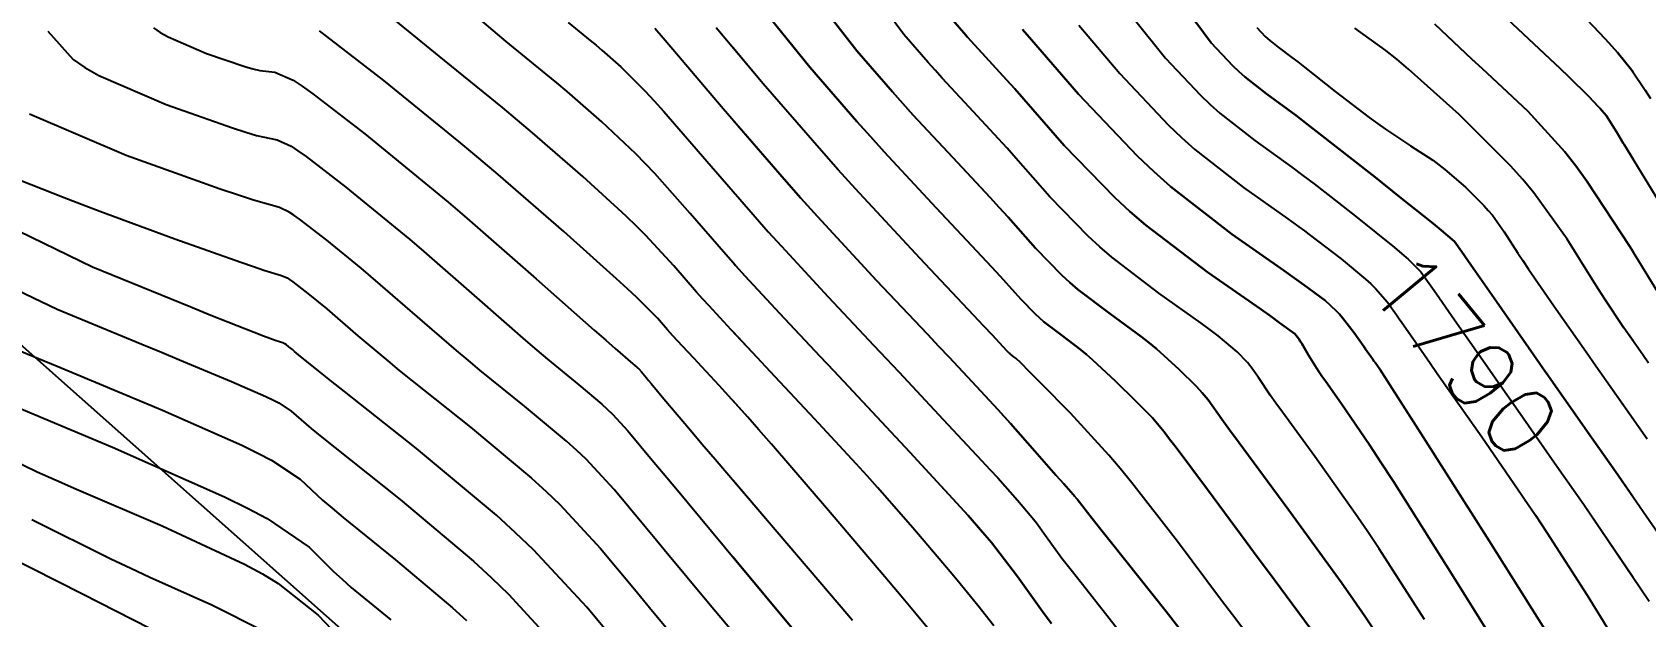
# Model space of a CAD drawing. Header units: metres. Extents: x 837475 to 838479, y 1189012 to 1191015.
# Drawn here: x 837786 to 837875.6, y 1189805.7 to 1189838.2 of the extents above; entities that cross this region are included whole.
import ezdxf

# ---------------------------------------------------------------- set-up
doc = ezdxf.new("R2010")
doc.units = ezdxf.units.M
doc.header["$LTSCALE"] = 0.3
for name, color, linetype in [('COTAS 10', 1, 'Continuous'), ('COTAS INT', 252, 'Continuous'), ('VIA2', 121, 'Continuous')]:
    doc.layers.add(name, color=color, linetype=linetype)
doc.styles.get("Standard").update_dxf_attribs({"font": 'simplex.shx'})

msp = doc.modelspace()

# ---------------------------------------------------------------- linework, layer by layer
at = {"layer": 'COTAS 10'}
for points in [[(837842.614, 1189805.323), (837842.207, 1189805.864), (837841.831, 1189806.372), (837840.732, 1189807.938), (837839.271, 1189809.821), (837838.666, 1189810.528), (837837.974, 1189811.316), (837834.751, 1189814.835), (837831.333, 1189818.479), (837830.519, 1189819.346), (837829.762, 1189820.151), (837827.504, 1189822.548), (837825.597, 1189824.613), (837825.061, 1189825.209), (837824.522, 1189825.816), (837822.548, 1189828.096), (837820.581, 1189830.306), (837820.047, 1189830.869), (837819.517, 1189831.41), (837817.64, 1189833.188), (837815.7, 1189834.867), (837815.131, 1189835.347), (837814.548, 1189835.833), (837812.325, 1189837.64), (837810.263, 1189839.383)], [(837861.822, 1189803.023), (837860.021, 1189805.735), (837859.39, 1189806.64), (837858.702, 1189807.613), (837855.739, 1189811.687), (837853.029, 1189815.359), (837852.501, 1189816.08), (837852.069, 1189816.671), (837851.312, 1189817.737), (837850.988, 1189818.134), (837850.829, 1189818.305), (837850.641, 1189818.501), (837849.711, 1189819.431), (837848.437, 1189820.573), (837848.031, 1189820.904), (837847.603, 1189821.242), (837845.864, 1189822.513), (837844.08, 1189823.874), (837843.623, 1189824.267), (837843.183, 1189824.667), (837841.726, 1189826.173), (837840.198, 1189827.888), (837839.712, 1189828.42), (837839.199, 1189828.978), (837837.123, 1189831.2), (837834.936, 1189833.559), (837834.354, 1189834.203), (837833.782, 1189834.843), (837831.801, 1189837.123), (837829.977, 1189839.46)], [(837829.977, 1189839.46), (837831.801, 1189837.123), (837833.782, 1189834.843), (837834.354, 1189834.203), (837834.936, 1189833.559), (837837.123, 1189831.2), (837839.199, 1189828.978), (837839.712, 1189828.42), (837840.198, 1189827.888), (837841.726, 1189826.173), (837843.183, 1189824.667), (837843.623, 1189824.267), (837844.08, 1189823.874), (837845.864, 1189822.513), (837847.603, 1189821.242), (837848.031, 1189820.904), (837848.437, 1189820.573), (837849.711, 1189819.431), (837850.641, 1189818.501), (837850.829, 1189818.305), (837850.988, 1189818.134), (837851.312, 1189817.737), (837852.069, 1189816.671), (837852.501, 1189816.08), (837853.029, 1189815.359), (837855.739, 1189811.687), (837858.702, 1189807.613), (837859.39, 1189806.64), (837860.021, 1189805.735), (837861.822, 1189803.023)], [(837847.144, 1189838.957), (837848.945, 1189836.715), (837850.887, 1189834.657), (837851.426, 1189834.147), (837851.965, 1189833.664), (837853.913, 1189832.137), (837855.972, 1189830.658), (837856.58, 1189830.205), (837857.205, 1189829.733), (837858.553, 1189828.687), (837859.598, 1189827.873), (837861.663, 1189826.203), (837862.08, 1189825.852), (837862.43, 1189825.549), (837863.136, 1189824.853), (837863.586, 1189824.212), (837863.774, 1189823.942), (837863.991, 1189823.633), (837865.002, 1189822.183), (837866.829, 1189819.572), (837867.559, 1189818.531), (837868.386, 1189817.351), (837870.69, 1189814.069), (837872.183, 1189811.94), (837875.822, 1189806.57)], [(837847.144, 1189838.957), (837848.945, 1189836.715), (837850.887, 1189834.657), (837851.426, 1189834.147), (837851.965, 1189833.664), (837853.913, 1189832.137), (837855.972, 1189830.658), (837856.58, 1189830.205), (837857.205, 1189829.733), (837858.553, 1189828.687), (837859.598, 1189827.873), (837861.663, 1189826.203), (837862.08, 1189825.852), (837862.43, 1189825.549), (837863.136, 1189824.853), (837863.586, 1189824.212), (837863.774, 1189823.942), (837863.991, 1189823.633), (837865.002, 1189822.183), (837866.829, 1189819.572), (837867.559, 1189818.531), (837868.386, 1189817.351), (837870.69, 1189814.069), (837872.183, 1189811.94), (837874.92346, 1189807.89596)], [(837867.633, 1189839.184), (837870.304, 1189836.675), (837870.866, 1189836.142), (837871.352, 1189835.678), (837872.463, 1189834.588), (837872.983, 1189834.037), (837873.095, 1189833.913), (837873.193, 1189833.803), (837873.435, 1189833.509), (837874.046, 1189832.538), (837874.377, 1189832), (837874.43, 1189831.914), (837874.779, 1189831.346), (837874.92346, 1189831.10952)], [(837876.815, 1189828.013), (837874.779, 1189831.346), (837874.43, 1189831.914), (837874.377, 1189832), (837874.046, 1189832.538), (837873.435, 1189833.509), (837873.193, 1189833.803), (837873.095, 1189833.913), (837872.983, 1189834.037), (837872.463, 1189834.588), (837871.352, 1189835.678), (837870.866, 1189836.142), (837870.304, 1189836.675), (837867.633, 1189839.184)], [(837826.017, 1189803.526), (837823.653, 1189806.347), (837821.095, 1189809.42), (837820.493, 1189810.144), (837819.938, 1189810.811), (837818.321, 1189812.763), (837816.757, 1189814.441), (837816.236, 1189814.936), (837815.678, 1189815.445), (837813.343, 1189817.396), (837810.858, 1189819.398), (837810.204, 1189819.939), (837809.565, 1189820.474), (837807.383, 1189822.36), (837805.344, 1189824.136), (837804.796, 1189824.601), (837804.255, 1189825.056), (837802.36, 1189826.605), (837800.83, 1189827.781), (837800.52, 1189828), (837800.258, 1189828.173), (837799.718, 1189828.415), (837798.278, 1189828.823), (837797.449, 1189829.1), (837796.432, 1189829.449), (837791.204, 1189831.306), (837785.837, 1189833.615)], [(837824.92346, 1189825.36389), (837825.061, 1189825.209), (837825.597, 1189824.613), (837827.504, 1189822.548), (837829.762, 1189820.151), (837830.519, 1189819.346), (837831.333, 1189818.479), (837834.751, 1189814.835), (837837.974, 1189811.316), (837838.666, 1189810.528), (837839.271, 1189809.821), (837840.732, 1189807.938), (837841.831, 1189806.372), (837842.207, 1189805.864), (837842.614, 1189805.323)], [(837784.355, 1189817.668), (837790.443, 1189815.112), (837796.674, 1189812.354), (837797.956, 1189811.723), (837799.045, 1189811.15), (837801.38, 1189809.56), (837802.732, 1189808.204), (837803.202, 1189807.777), (837803.714, 1189807.328), (837805.909, 1189805.525)]]:
    msp.add_lwpolyline(points, dxfattribs=at)
at = {"layer": 'COTAS INT'}
for points in [[(837863.341, 1189805.542), (837860.812, 1189809.467), (837860.144, 1189810.469), (837859.488, 1189811.432), (837857.234, 1189814.604), (837855.436, 1189817.056), (837855.068, 1189817.567), (837854.757, 1189818.005), (837854.105, 1189818.978), (837853.75, 1189819.501), (837853.627, 1189819.655), (837853.494, 1189819.813), (837852.92, 1189820.418), (837851.862, 1189821.3), (837851.422, 1189821.634), (837850.919, 1189822.007), (837848.572, 1189823.674), (837845.964, 1189825.663), (837845.297, 1189826.238), (837844.653, 1189826.823), (837842.523, 1189829.024), (837840.633, 1189831.167), (837840.14, 1189831.716), (837839.66, 1189832.246), (837838.038, 1189833.998), (837836.546, 1189835.607), (837836.149, 1189836.046), (837835.759, 1189836.483), (837834.408, 1189838.038), (837832.97, 1189839.988)], [(837863.341, 1189805.542), (837860.812, 1189809.467), (837860.144, 1189810.469), (837859.488, 1189811.432), (837857.234, 1189814.604), (837855.436, 1189817.056), (837855.068, 1189817.567), (837854.757, 1189818.005), (837854.105, 1189818.978), (837853.75, 1189819.501), (837853.627, 1189819.655), (837853.494, 1189819.813), (837852.92, 1189820.418), (837851.862, 1189821.3), (837851.422, 1189821.634), (837850.919, 1189822.007), (837848.572, 1189823.674), (837845.964, 1189825.663), (837845.297, 1189826.238), (837844.653, 1189826.823), (837842.523, 1189829.024), (837840.633, 1189831.167), (837840.14, 1189831.716), (837839.66, 1189832.246), (837838.038, 1189833.998), (837836.546, 1189835.607), (837836.149, 1189836.046), (837835.759, 1189836.483), (837834.408, 1189838.038), (837832.97, 1189839.988)], [(837874.92346, 1189835.94225), (837874.84, 1189836.068), (837874.055, 1189837.022), (837873.735, 1189837.382), (837873.37, 1189837.782), (837871.683, 1189839.572)], [(837871.683, 1189839.572), (837873.37, 1189837.782), (837873.735, 1189837.382), (837874.055, 1189837.022), (837874.84, 1189836.068), (837875.584, 1189834.947), (837875.879, 1189834.483)], [(837839.413, 1189805.201), (837838.525, 1189806.321), (837837.363, 1189807.732), (837836.983, 1189808.186), (837836.578, 1189808.668), (837834.904, 1189810.637), (837832.949, 1189812.872), (837832.367, 1189813.521), (837831.768, 1189814.184), (837829.454, 1189816.69), (837827.264, 1189819.025), (837826.742, 1189819.581), (837826.257, 1189820.097), (837824.809, 1189821.633), (837823.587, 1189822.957), (837823.244, 1189823.339), (837822.898, 1189823.728), (837821.633, 1189825.189), (837820.081, 1189826.864), (837819.554, 1189827.388), (837818.986, 1189827.938), (837816.584, 1189830.14), (837813.777, 1189832.571), (837812.953, 1189833.265), (837812.108, 1189833.968), (837808.891, 1189836.584), (837806.098, 1189838.862)], [(837815.759, 1189838.696), (837816.987, 1189837.697), (837817.31, 1189837.429), (837817.624, 1189837.164), (837818.696, 1189836.236), (837820.048, 1189834.883), (837820.54, 1189834.349), (837821.082, 1189833.748), (837823.463, 1189831.003), (837826.146, 1189827.904), (837826.878, 1189827.079), (837827.606, 1189826.269), (837830.198, 1189823.463), (837832.739, 1189820.769), (837833.435, 1189820.03), (837834.128, 1189819.293), (837836.602, 1189816.657), (837838.727, 1189814.378), (837839.2, 1189813.866), (837839.622, 1189813.407), (837840.727, 1189812.181), (837841.436, 1189811.338), (837841.609, 1189811.121), (837841.772, 1189810.91), (837842.274, 1189810.207), (837843.195, 1189808.959), (837843.622, 1189808.405), (837844.124, 1189807.761), (837846.557, 1189804.683)], [(837856.981, 1189805.069), (837854.667, 1189808.194), (837854.045, 1189809.034), (837853.43, 1189809.862), (837851.276, 1189812.764), (837849.529, 1189815.095), (837849.171, 1189815.565), (837848.868, 1189815.958), (837848.228, 1189816.743), (837847.738, 1189817.23), (837847.53, 1189817.435), (837847.29, 1189817.672), (837846.16, 1189818.78), (837844.886, 1189819.97), (837844.555, 1189820.258), (837844.234, 1189820.528), (837843.155, 1189821.352), (837842.195, 1189822.084), (837841.95, 1189822.296), (837841.713, 1189822.511), (837840.929, 1189823.321), (837839.762, 1189824.609), (837839.284, 1189825.125), (837838.739, 1189825.71), (837836.208, 1189828.402), (837833.325, 1189831.511), (837832.558, 1189832.36), (837831.804, 1189833.204), (837829.194, 1189836.208), (837826.983, 1189838.931)], [(837826.983, 1189838.931), (837829.194, 1189836.208), (837831.804, 1189833.204), (837832.558, 1189832.36), (837833.325, 1189831.511), (837836.208, 1189828.402), (837838.739, 1189825.71), (837839.284, 1189825.125), (837839.762, 1189824.609), (837840.929, 1189823.321), (837841.713, 1189822.511), (837841.95, 1189822.296), (837842.195, 1189822.084), (837843.155, 1189821.352), (837844.234, 1189820.528), (837844.555, 1189820.258), (837844.886, 1189819.97), (837846.16, 1189818.78), (837847.29, 1189817.672), (837847.53, 1189817.435), (837847.738, 1189817.23), (837848.228, 1189816.743), (837848.868, 1189815.958), (837849.171, 1189815.565), (837849.529, 1189815.095), (837851.276, 1189812.764), (837853.43, 1189809.862), (837854.045, 1189809.034), (837854.667, 1189808.194), (837856.981, 1189805.069)], [(837867.927, 1189803.134), (837864.859, 1189808.061), (837861.604, 1189813.2), (837860.897, 1189814.297), (837860.275, 1189815.252), (837858.729, 1189817.521), (837857.843, 1189818.753), (837857.636, 1189819.054), (837857.446, 1189819.338), (837856.898, 1189820.22), (837856.513, 1189820.869), (837856.426, 1189821.006), (837856.346, 1189821.125), (837856.129, 1189821.404), (837855.286, 1189822.028), (837854.813, 1189822.364), (837854.235, 1189822.772), (837851.28, 1189824.835), (837847.849, 1189827.452), (837846.97, 1189828.208), (837846.123, 1189828.979), (837843.32, 1189831.875), (837841.068, 1189834.446), (837840.568, 1189835.011), (837840.121, 1189835.513), (837838.952, 1189836.796), (837838.156, 1189837.655), (837837.944, 1189837.89), (837837.736, 1189838.123), (837837.015, 1189838.952)], [(837837.015, 1189838.952), (837837.736, 1189838.123), (837837.944, 1189837.89), (837838.156, 1189837.655), (837838.952, 1189836.796), (837840.121, 1189835.513), (837840.568, 1189835.011), (837841.068, 1189834.446), (837843.32, 1189831.875), (837846.123, 1189828.979), (837846.97, 1189828.208), (837847.849, 1189827.452), (837851.28, 1189824.835), (837854.235, 1189822.772), (837854.813, 1189822.364), (837855.286, 1189822.028), (837856.129, 1189821.404), (837856.346, 1189821.125), (837856.426, 1189821.006), (837856.513, 1189820.869), (837856.898, 1189820.22), (837857.446, 1189819.338), (837857.636, 1189819.054), (837857.843, 1189818.753), (837858.729, 1189817.521), (837860.275, 1189815.252), (837860.897, 1189814.297), (837861.604, 1189813.2), (837864.859, 1189808.061), (837867.927, 1189803.134)], [(837850.15, 1189839.365), (837851.485, 1189837.564), (837852.686, 1189836.292), (837853.019, 1189835.977), (837853.352, 1189835.678), (837854.557, 1189834.734), (837856.201, 1189833.525), (837856.811, 1189833.059), (837857.488, 1189832.537), (837860.42, 1189830.237), (837857.488, 1189832.537), (837856.811, 1189833.059), (837856.201, 1189833.525), (837854.557, 1189834.734), (837853.352, 1189835.678), (837853.019, 1189835.977), (837852.686, 1189836.292), (837851.485, 1189837.564), (837850.15, 1189839.365)], [(837786.857, 1189838.222), (837788.261, 1189836.64), (837788.916, 1189836.198), (837789.687, 1189835.755), (837793.435, 1189834.143), (837797.118, 1189832.855), (837797.849, 1189832.616), (837798.453, 1189832.429), (837799.592, 1189832.18), (837800.373, 1189831.83), (837800.752, 1189831.579), (837801.202, 1189831.262), (837803.416, 1189829.56), (837806.158, 1189827.318), (837806.941, 1189826.66), (837807.735, 1189825.986), (837810.686, 1189823.416), (837813.39, 1189821.046), (837814.028, 1189820.497), (837814.618, 1189819.995), (837816.348, 1189818.572), (837817.629, 1189817.502), (837817.936, 1189817.222), (837818.221, 1189816.95), (837819.079, 1189816.03), (837820.437, 1189814.394), (837821.039, 1189813.671), (837821.738, 1189812.831), (837825.077, 1189808.822), (837828.284, 1189804.975)], [(837792.727, 1189838.398), (837793.099, 1189838.147), (837793.537, 1189837.896), (837795.666, 1189836.98), (837797.805, 1189836.26), (837798.249, 1189836.133), (837798.629, 1189836.036), (837799.466, 1189835.945), (837800.488, 1189835.487), (837800.984, 1189835.159), (837801.574, 1189834.743), (837804.472, 1189832.516), (837808.062, 1189829.58), (837809.087, 1189828.719), (837810.126, 1189827.836), (837813.989, 1189824.472), (837817.215, 1189821.617), (837817.853, 1189821.055), (837818.379, 1189820.592), (837819.354, 1189819.747), (837819.58, 1189819.558), (837819.635, 1189819.508), (837819.685, 1189819.46), (837819.837, 1189819.297), (837820.105, 1189818.974), (837820.23, 1189818.825), (837820.375, 1189818.65), (837821.081, 1189817.803), (837822.56, 1189816.053), (837823.193, 1189815.309), (837823.924, 1189814.453), (837827.368, 1189810.423), (837830.819, 1189806.381), (837831.553, 1189805.516)], [(837837.369, 1189803.086), (837835.102, 1189805.836), (837834.353, 1189806.731), (837833.551, 1189807.683), (837830.217, 1189811.603), (837827.051, 1189815.281), (837826.355, 1189816.081), (837825.737, 1189816.786), (837824.158, 1189818.544), (837823.195, 1189819.571), (837822.965, 1189819.816), (837822.752, 1189820.043), (837822.115, 1189820.718), (837821.577, 1189821.3), (837821.427, 1189821.468), (837821.275, 1189821.639), (837820.718, 1189822.282), (837819.58, 1189823.422), (837819.062, 1189823.907), (837818.455, 1189824.465), (837815.528, 1189827.092), (837811.864, 1189830.265), (837810.792, 1189831.169), (837809.695, 1189832.082), (837805.528, 1189835.471), (837801.945, 1189838.225)], [(837852.246, 1189801.79), (837848.984, 1189805.992), (837845.952, 1189809.802), (837845.361, 1189810.545), (837844.879, 1189811.153), (837844.036, 1189812.221), (837843.898, 1189812.398), (837843.859, 1189812.444), (837843.82, 1189812.489), (837843.68, 1189812.64), (837843.289, 1189813.072), (837843.092, 1189813.294), (837842.857, 1189813.56), (837841.689, 1189814.89), (837840.331, 1189816.425), (837839.975, 1189816.821), (837839.629, 1189817.204), (837838.454, 1189818.479), (837836.922, 1189820.108), (837836.351, 1189820.714), (837835.716, 1189821.387), (837832.892, 1189824.378), (837829.616, 1189827.925), (837828.695, 1189828.95), (837827.769, 1189829.992), (837824.378, 1189833.91), (837821.583, 1189837.19), (837821.032, 1189837.83), (837820.579, 1189838.355)], [(837853.25, 1189805.037), (837852.669, 1189805.797), (837852.058, 1189806.6), (837849.604, 1189809.872), (837847.084, 1189813.131), (837846.431, 1189813.928), (837845.797, 1189814.678), (837843.669, 1189817.004), (837842.023, 1189818.669), (837841.692, 1189819.003), (837841.416, 1189819.282), (837840.872, 1189819.827), (837840.692, 1189819.996), (837840.645, 1189820.037), (837840.6, 1189820.075), (837840.447, 1189820.192), (837840.311, 1189820.295), (837840.276, 1189820.325), (837840.243, 1189820.356), (837840.132, 1189820.47), (837839.327, 1189821.329), (837838.856, 1189821.829), (837838.278, 1189822.443), (837835.293, 1189825.604), (837831.715, 1189829.463), (837830.763, 1189830.517), (837829.827, 1189831.564), (837826.587, 1189835.293), (837823.99, 1189838.403)], [(837870.503, 1189804.23), (837866.917, 1189809.919), (837863.284, 1189815.646), (837862.564, 1189816.777), (837861.968, 1189817.71), (837860.85, 1189819.438), (837860.585, 1189819.815), (837860.527, 1189819.897), (837860.476, 1189819.97), (837860.349, 1189820.152), (837860.156, 1189820.427), (837860.064, 1189820.558), (837859.956, 1189820.712), (837859.423, 1189821.469), (837858.785, 1189822.299), (837858.61, 1189822.499), (837858.435, 1189822.687), (837857.81, 1189823.262), (837856.638, 1189824.126), (837856.118, 1189824.496), (837855.513, 1189824.924), (837852.626, 1189826.944), (837849.229, 1189829.592), (837848.303, 1189830.416), (837847.384, 1189831.279), (837844.117, 1189834.726), (837841.504, 1189837.725), (837840.996, 1189838.307)], [(837840.996, 1189838.307), (837841.504, 1189837.725), (837844.117, 1189834.726), (837847.384, 1189831.279), (837848.303, 1189830.416), (837849.229, 1189829.592), (837852.626, 1189826.944), (837855.513, 1189824.924), (837856.118, 1189824.496), (837856.638, 1189824.126), (837857.81, 1189823.262), (837858.435, 1189822.687), (837858.61, 1189822.499), (837858.785, 1189822.299), (837859.423, 1189821.469), (837859.956, 1189820.712), (837860.064, 1189820.558), (837860.156, 1189820.427), (837860.349, 1189820.152), (837860.476, 1189819.97), (837860.527, 1189819.897), (837860.585, 1189819.815), (837860.85, 1189819.438), (837861.968, 1189817.71), (837862.564, 1189816.777), (837863.284, 1189815.646), (837866.917, 1189809.919), (837870.503, 1189804.23)], [(837844.137, 1189838.549), (837846.405, 1189835.865), (837849.089, 1189833.022), (837849.833, 1189832.318), (837850.577, 1189831.65), (837853.27, 1189829.54), (837855.743, 1189827.791), (837856.349, 1189827.351), (837856.665, 1189827.119), (837856.921, 1189826.929), (837858.704, 1189825.567), (837860.049, 1189824.445), (837860.345, 1189824.176), (837860.608, 1189823.924), (837861.28, 1189823.161), (837861.771, 1189822.462), (837861.919, 1189822.25), (837862.073, 1189822.03), (837862.676, 1189821.168), (837863.653, 1189819.771), (837864.043, 1189819.214), (837864.485, 1189818.583), (837866.516, 1189815.689), (837868.744, 1189812.453), (837868.857, 1189812.287), (837869.495, 1189811.336), (837870.128, 1189810.381), (837872.379, 1189806.9), (837874.209, 1189803.908)], [(837844.137, 1189838.549), (837846.405, 1189835.865), (837849.089, 1189833.022), (837849.833, 1189832.318), (837850.577, 1189831.65), (837853.27, 1189829.54), (837855.743, 1189827.791), (837856.349, 1189827.351), (837856.665, 1189827.119), (837856.921, 1189826.929), (837858.704, 1189825.567), (837860.049, 1189824.445), (837860.345, 1189824.176), (837860.608, 1189823.924), (837861.28, 1189823.161), (837861.771, 1189822.462), (837861.919, 1189822.25), (837862.073, 1189822.03), (837862.676, 1189821.168), (837863.653, 1189819.771), (837864.043, 1189819.214), (837864.485, 1189818.583), (837866.516, 1189815.689), (837868.744, 1189812.453), (837868.857, 1189812.287), (837869.495, 1189811.336), (837870.128, 1189810.381), (837872.379, 1189806.9), (837874.209, 1189803.908)], [(837854.025, 1189838.413), (837854.485, 1189837.926), (837854.612, 1189837.806), (837854.74, 1189837.691), (837855.201, 1189837.33), (837855.969, 1189836.758), (837856.29, 1189836.51), (837856.658, 1189836.224), (837858.377, 1189834.87), (837860.252, 1189833.43), (837860.718, 1189833.091), (837861.16, 1189832.777), (837862.564, 1189831.856), (837863.793, 1189831.044), (837864.126, 1189830.798), (837864.455, 1189830.543), (837865.616, 1189829.549), (837866.637, 1189828.527), (837866.879, 1189828.255), (837867.103, 1189827.989), (837867.764, 1189827.066), (837868.519, 1189825.896), (837868.802, 1189825.472), (837869.118, 1189825.006), (837870.527, 1189822.965), (837872.306, 1189820.418), (837872.855, 1189819.634), (837873.429, 1189818.815), (837875.704, 1189815.571)], [(837854.025, 1189838.413), (837854.485, 1189837.926), (837854.612, 1189837.806), (837854.74, 1189837.691), (837855.201, 1189837.33), (837855.969, 1189836.758), (837856.29, 1189836.51), (837856.658, 1189836.224), (837858.377, 1189834.87), (837860.252, 1189833.43), (837860.718, 1189833.091), (837861.16, 1189832.777), (837862.564, 1189831.856), (837863.793, 1189831.044), (837864.126, 1189830.798), (837864.455, 1189830.543), (837865.616, 1189829.549), (837866.637, 1189828.527), (837866.879, 1189828.255), (837867.103, 1189827.989), (837867.764, 1189827.066), (837868.519, 1189825.896), (837868.802, 1189825.472), (837869.118, 1189825.006), (837870.527, 1189822.965), (837872.306, 1189820.418), (837872.855, 1189819.634), (837873.429, 1189818.815), (837874.92346, 1189816.684)], [(837874.92346, 1189821.01359), (837874.409, 1189821.75), (837873.344, 1189823.337), (837873.01, 1189823.854), (837872.659, 1189824.403), (837871.252, 1189826.667), (837869.412, 1189829.236), (837868.788, 1189829.979), (837868.114, 1189830.736), (837865.268, 1189833.582), (837862.449, 1189836.104), (837861.793, 1189836.657), (837861.19, 1189837.147), (837859.462, 1189838.388)], [(837875.783, 1189819.784), (837875.459, 1189820.247), (837874.409, 1189821.75), (837873.344, 1189823.337), (837873.01, 1189823.854), (837872.659, 1189824.403), (837871.252, 1189826.667), (837869.412, 1189829.236), (837868.788, 1189829.979), (837868.114, 1189830.736), (837865.268, 1189833.582), (837862.449, 1189836.104), (837861.793, 1189836.657), (837861.19, 1189837.147), (837859.462, 1189838.388)], [(837876.8, 1189822.911), (837874.741, 1189826.267), (837872.357, 1189829.895), (837871.734, 1189830.743), (837871.127, 1189831.523), (837869.068, 1189833.775), (837867.088, 1189835.615), (837866.531, 1189836.136), (837865.969, 1189836.662), (837863.907, 1189838.601)], [(837863.907, 1189838.601), (837865.969, 1189836.662), (837866.531, 1189836.136), (837867.088, 1189835.615), (837869.068, 1189833.775), (837871.127, 1189831.523), (837871.734, 1189830.743), (837872.357, 1189829.895), (837874.741, 1189826.267), (837874.92346, 1189825.96961)], [(837853.25, 1189805.037), (837852.669, 1189805.797), (837852.058, 1189806.6), (837849.604, 1189809.872), (837847.084, 1189813.131), (837846.431, 1189813.928), (837845.797, 1189814.678), (837843.669, 1189817.004), (837842.023, 1189818.669), (837841.692, 1189819.003), (837841.416, 1189819.282), (837840.872, 1189819.827), (837840.692, 1189819.996), (837840.645, 1189820.037), (837840.6, 1189820.075), (837840.447, 1189820.192), (837840.311, 1189820.295), (837840.276, 1189820.325), (837840.243, 1189820.356), (837840.132, 1189820.47), (837839.327, 1189821.329), (837838.856, 1189821.829), (837838.278, 1189822.443), (837835.293, 1189825.604), (837831.715, 1189829.463), (837830.763, 1189830.517), (837829.827, 1189831.564), (837826.587, 1189835.293), (837824.92346, 1189837.28515)], [(837824.92346, 1189833.27977), (837827.769, 1189829.992), (837828.695, 1189828.95), (837829.616, 1189827.925), (837832.892, 1189824.378), (837835.716, 1189821.387), (837836.351, 1189820.714), (837836.922, 1189820.108), (837838.454, 1189818.479), (837839.629, 1189817.204), (837839.975, 1189816.821), (837840.331, 1189816.425), (837841.689, 1189814.89), (837842.857, 1189813.56), (837843.092, 1189813.294), (837843.289, 1189813.072), (837843.68, 1189812.64), (837843.82, 1189812.489), (837843.859, 1189812.444), (837843.898, 1189812.398), (837844.036, 1189812.221), (837844.879, 1189811.153), (837845.361, 1189810.545), (837845.952, 1189809.802), (837848.984, 1189805.992), (837852.246, 1189801.79)], [(837784.709, 1189830.179), (837787.754, 1189828.973), (837788.724, 1189828.602), (837789.75, 1189828.216), (837793.913, 1189826.689), (837797.574, 1189825.385), (837798.284, 1189825.139), (837798.861, 1189824.943), (837799.844, 1189824.65), (837800.142, 1189824.516), (837800.287, 1189824.421), (837800.459, 1189824.299), (837801.304, 1189823.65), (837802.351, 1189822.794), (837802.65, 1189822.543), (837802.953, 1189822.285), (837804.079, 1189821.304), (837805.74, 1189819.903), (837806.38, 1189819.381), (837807.097, 1189818.801), (837810.338, 1189816.221), (837813.726, 1189813.389), (837814.537, 1189812.65), (837815.293, 1189811.931), (837817.562, 1189809.495), (837819.439, 1189807.229), (837819.948, 1189806.616), (837820.451, 1189806.01), (837822.229, 1189803.873)], [(837874.92346, 1189812.34208), (837873.943, 1189813.755), (837872.607, 1189815.661), (837870.84, 1189818.179), (837870.098, 1189819.238), (837870.076, 1189819.27), (837869.406, 1189820.226), (837867.329, 1189823.198), (837865.908, 1189825.235), (837865.401, 1189825.961), (837864.993, 1189826.545), (837864.253, 1189827.173), (837863.815, 1189827.528), (837863.277, 1189827.961), (837862.041, 1189828.947), (837860.493, 1189830.179), (837860.42, 1189830.237), (837860.493, 1189830.179), (837862.041, 1189828.947), (837863.277, 1189827.961), (837863.815, 1189827.528), (837864.253, 1189827.173), (837864.993, 1189826.545), (837865.401, 1189825.961), (837865.908, 1189825.235), (837867.329, 1189823.198), (837869.406, 1189820.226), (837870.076, 1189819.27), (837870.098, 1189819.238), (837870.84, 1189818.179), (837872.607, 1189815.661), (837873.943, 1189813.755), (837876.82, 1189809.609)], [(837824.92346, 1189829.3161), (837826.146, 1189827.904), (837826.878, 1189827.079), (837827.606, 1189826.269), (837830.198, 1189823.463), (837832.739, 1189820.769), (837833.435, 1189820.03), (837834.128, 1189819.293), (837836.602, 1189816.657), (837838.727, 1189814.378), (837839.2, 1189813.866), (837839.622, 1189813.407), (837840.727, 1189812.181), (837841.436, 1189811.338), (837841.609, 1189811.121), (837841.772, 1189810.91), (837842.274, 1189810.207), (837843.195, 1189808.959), (837843.622, 1189808.405), (837844.124, 1189807.761), (837846.557, 1189804.683)], [(837818.94, 1189803.646), (837816.804, 1189806.228), (837813.829, 1189809.421), (837812.838, 1189810.364), (837811.775, 1189811.333), (837807.332, 1189815.046), (837803.336, 1189818.204), (837802.555, 1189818.823), (837801.915, 1189819.332), (837800.776, 1189820.248), (837800.562, 1189820.435), (837800.504, 1189820.484), (837800.447, 1189820.532), (837800.248, 1189820.694), (837800.087, 1189820.818), (837800.055, 1189820.841), (837800.027, 1189820.859), (837799.97, 1189820.885), (837799.783, 1189820.941), (837799.673, 1189820.978), (837799.538, 1189821.025), (837798.842, 1189821.273), (837796.862, 1189822.051), (837795.918, 1189822.432), (837794.803, 1189822.885), (837789.345, 1189825.119), (837783.191, 1189828.096)], [(837782.494, 1189825.102), (837787.37, 1189822.776), (837792.076, 1189820.839), (837793.172, 1189820.387), (837794.178, 1189819.97), (837797.063, 1189818.77), (837798.971, 1189817.93), (837799.361, 1189817.741), (837799.691, 1189817.57), (837800.382, 1189817.112), (837801.491, 1189816.156), (837802.084, 1189815.672), (837802.802, 1189815.094), (837806.428, 1189812.212), (837810.502, 1189808.783), (837811.502, 1189807.859), (837812.447, 1189806.947), (837815.397, 1189803.745)], [(837783.365, 1189821.267), (837786.346, 1189820.034), (837787.372, 1189819.607), (837788.484, 1189819.144), (837793.225, 1189817.162), (837797.627, 1189815.224), (837798.526, 1189814.787), (837799.287, 1189814.394), (837800.881, 1189813.336), (837802.111, 1189812.18), (837802.643, 1189811.725), (837803.258, 1189811.211), (837806.168, 1189808.868), (837809.338, 1189806.201), (837810.116, 1189805.482)], [(837839.413, 1189805.201), (837838.525, 1189806.321), (837837.363, 1189807.732), (837836.983, 1189808.186), (837836.578, 1189808.668), (837834.904, 1189810.637), (837832.949, 1189812.872), (837832.367, 1189813.521), (837831.768, 1189814.184), (837829.454, 1189816.69), (837827.264, 1189819.025), (837826.742, 1189819.581), (837826.257, 1189820.097), (837824.92346, 1189821.51159)], [(837837.369, 1189803.086), (837835.102, 1189805.836), (837834.353, 1189806.731), (837833.551, 1189807.683), (837830.217, 1189811.603), (837827.051, 1189815.281), (837826.355, 1189816.081), (837825.737, 1189816.786), (837824.92346, 1189817.69177)], [(837783.209, 1189815.223), (837786.271, 1189813.753), (837787.313, 1189813.281), (837788.44, 1189812.781), (837793.209, 1189810.738), (837797.774, 1189808.623), (837798.772, 1189808.078), (837799.654, 1189807.549), (837801.879, 1189805.785), (837803.352, 1189804.227)], [(837824.92346, 1189813.28348), (837827.368, 1189810.423), (837830.819, 1189806.381), (837831.553, 1189805.516)], [(837785.975, 1189811.104), (837790.356, 1189808.922), (837791.463, 1189808.392), (837792.524, 1189807.894), (837795.975, 1189806.364), (837798.875, 1189804.893)], [(837781.894, 1189810.455), (837788.741, 1189806.985), (837794.44, 1189804.09)], [(837828.284, 1189804.975), (837825.077, 1189808.822), (837824.92346, 1189809.00635)]]:
    msp.add_lwpolyline(points, dxfattribs=at)
at = {"layer": 'VIA2'}
msp.add_line((837830.00405, 1189781.22625), (837764.786, 1189839.019), dxfattribs=at)

# ---------------------------------------------------------------- texts
at = {"layer": 'COTAS 10', "insert": (837859.901, 1189824.088), "char_height": 3.799998, "attachment_point": 7, "rotation": 309.7075129}
msp.add_mtext('1790', dxfattribs=at)
msp.add_mtext('1790', dxfattribs=at)

doc.saveas('drawing.dxf')
